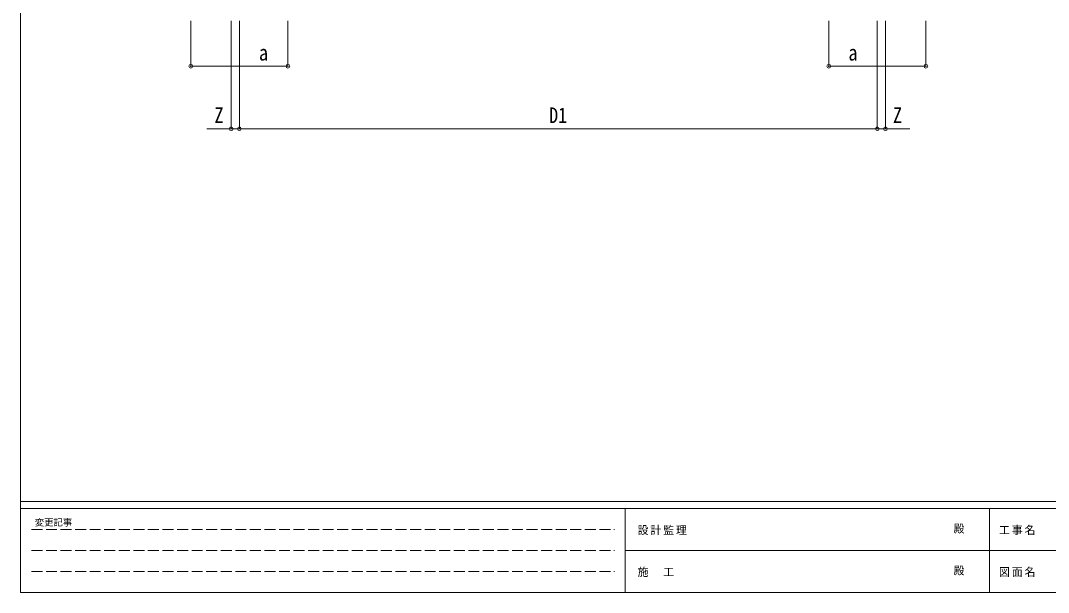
# Model space of a CAD drawing. Units: millimetres at full size, sheet at 1:30; details may follow other scales. Extents: x -8385 to 8479, y -5853 to 5787.
# Drawn here: x -8385 to 84, y -5853 to -1143 of the extents above; entities that cross this region are included whole.
import ezdxf
from ezdxf.enums import TextEntityAlignment as Align

# ---------------------------------------------------------------- set-up
doc = ezdxf.new("R2010")
doc.units = ezdxf.units.MM
doc.header["$LTSCALE"] = 30
doc.header["$PDMODE"] = 32
doc.header["$PDSIZE"] = 30
doc.linetypes.add('DASHED3', pattern=[4, 3, -1])
doc.layers.add('0-A_寸法', color=6, linetype='Continuous', lineweight=9)
doc.layers.add('F-0_240', color=7, linetype='Continuous', lineweight=9)
doc.styles.add('ＭＳ ゴシック', font='')
doc.styles.get('ＭＳ ゴシック').set_extended_font_data('MS Gothic')

msp = doc.modelspace()

# ---------------------------------------------------------------- linework, layer by layer
at = {"layer": '0-A_寸法'}
for p, q in [((-6982.71, -1518.93), (-6982.71, -1144.52)), ((-6649.71, -2033.92), (-6649.71, -1144.52)), ((-6582.71, -2033.92), (-6582.71, -1144.52)), ((-6182.71, -1518.93), (-6182.71, -1144.52)), ((-1725.69, -1518.93), (-1725.69, -1144.52)), ((-1325.69, -2033.92), (-1325.69, -1144.52)), ((-1258.69, -2033.92), (-1258.69, -1144.52)), ((-925.69, -1518.93), (-925.69, -1144.52)), ((-6982.71, -1518.93), (-6182.71, -1518.93)), ((-925.69, -1518.93), (-1725.69, -1518.93)), ((-6649.71, -2033.92), (-6849.71, -2033.92)), ((-6649.71, -2033.92), (-6582.71, -2033.92)), ((-6582.71, -2033.92), (-1325.69, -2033.92)), ((-1325.69, -2033.92), (-1258.69, -2033.92)), ((-1258.69, -2033.92), (-1058.69, -2033.92))]:
    msp.add_line(p, q, dxfattribs=at)
for p in [(-6982.71, -1518.93), (-6182.71, -1518.93), (-1725.69, -1518.93), (-925.69, -1518.93), (-6649.71, -2033.92), (-6582.71, -2033.92), (-1325.69, -2033.92), (-1258.69, -2033.92)]:
    msp.add_point(p, dxfattribs=at)
at = {"layer": 'F-0_240', "color": 5}
for p, q in [((-8385.45, 5787.34), (-8385.45, -5852.66)), ((-8385.45, -5102.66), (8054.55, -5102.66)), ((-8385.45, -5162.66), (5387.79, -5162.66)), ((-3402.21, -5162.66), (-3402.21, -5852.66)), ((-402.21, -5162.66), (-402.21, -5852.66)), ((-3402.21, -5507.66), (2747.79, -5507.66)), ((-8385.45, -5852.66), (8054.55, -5852.66))]:
    msp.add_line(p, q, dxfattribs=at)
at = {"layer": 'F-0_240', "color": 4, "linetype": 'DASHED3'}
for p, q in [((-8295.46, -5335.16), (-3492.21, -5335.16)), ((-8295.46, -5507.66), (-3492.21, -5507.66)), ((-8295.46, -5680.16), (-3492.21, -5680.16))]:
    msp.add_line(p, q, dxfattribs=at)

# ---------------------------------------------------------------- texts
at = {"layer": '0-A_寸法', "color": 7, "style": 'ＭＳ ゴシック', "width": 0.85}
for s, p in [('a', (-6420.71, -1510.93)), ('a', (-1563.69, -1510.93)), ('Z', (-6787.71, -2025.92)), ('D1', (-4030.2, -2025.92)), ('Z', (-1196.69, -2025.92))]:
    msp.add_text(s, height=129, dxfattribs=at).set_placement(p, align=Align.BOTTOM_LEFT)
at = {"layer": 'F-0_240', "style": 'ＭＳ ゴシック'}
for s, height, p in [('変更記事', 54.99, (-8268.23, -5320.16)), ('殿', 65.98, (-697.92, -5380.16)), ('殿', 65.98, (-697.92, -5725.16))]:
    msp.add_text(s, height=height, dxfattribs=at).set_placement(p, align=Align.BOTTOM_LEFT)
at = {"layer": 'F-0_240', "char_height": 65.98, "attachment_point": 7, "style": 'ＭＳ ゴシック'}
for s, insert in [('\\T1.17;設計監理', (-3300.89, -5380.16)), ('\\T1.17;工事名', (-323.11, -5380.16)), ('\\T1.17;施\u3000工', (-3300.89, -5725.16)), ('\\T1.17;図面名', (-323.11, -5725.16))]:
    msp.add_mtext(s, dxfattribs=dict(at, insert=insert))

doc.saveas('drawing.dxf')
